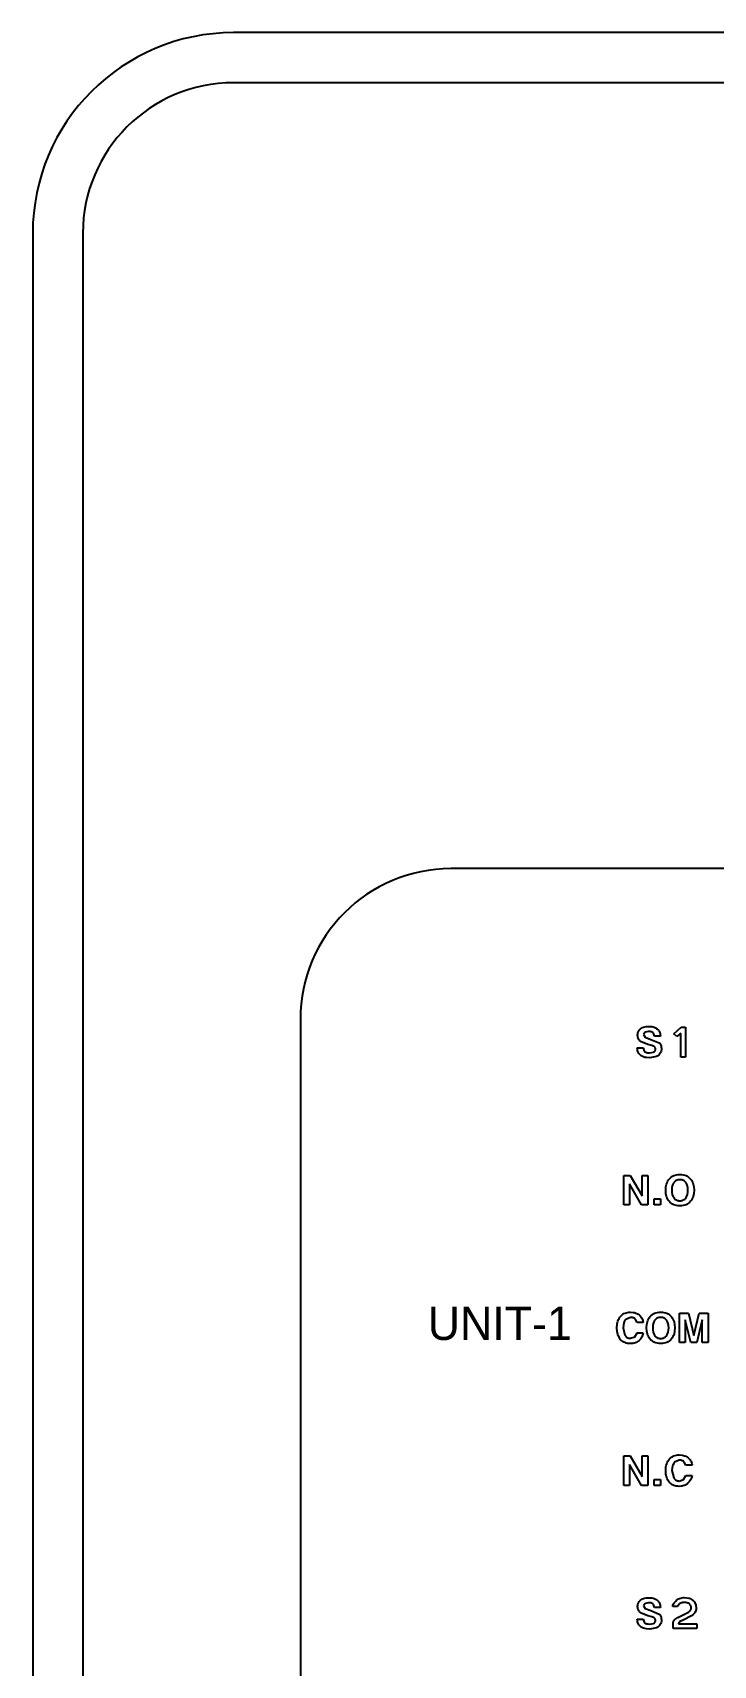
# Model space of a CAD drawing. Header units: millimetres. Extents: x 509 to 2635, y 363 to 1089.
# Drawn here: x 653.61 to 673.95, y 692.11 to 740.94 of the extents above; entities that cross this region are included whole.
import ezdxf

# ---------------------------------------------------------------- set-up
doc = ezdxf.new("R2010")
doc.units = ezdxf.units.MM

msp = doc.modelspace()

# ---------------------------------------------------------------- linework, layer by layer
at = {"ltscale": 10}
for p, q in [((703.605, 740.939), (659.606, 740.939)), ((703.605, 739.439), (659.606, 739.439)), ((697.105, 715.939), (666.106, 715.939))]:
    msp.add_line(p, q, dxfattribs=at)
for p, q in [((653.606, 734.939), (653.606, 636.939)), ((655.106, 734.939), (655.106, 636.939)), ((661.606, 711.439), (661.606, 650.439)), ((671.685, 710.954), (671.689, 711.005)), ((671.687, 710.927), (671.685, 710.954)), ((671.691, 710.901), (671.687, 710.927)), ((671.689, 711.005), (671.694, 711.028)), ((671.694, 711.028), (671.701, 711.05)), ((671.701, 711.05), (671.71, 711.071)), ((671.71, 711.071), (671.72, 711.091)), ((671.72, 711.091), (671.733, 711.109)), ((671.733, 711.109), (671.748, 711.127)), ((671.748, 711.127), (671.771, 711.148)), ((671.771, 711.148), (671.797, 711.167)), ((671.797, 711.167), (671.827, 711.184)), ((671.827, 711.184), (671.86, 711.197)), ((671.909, 711.048), (671.858, 710.976)), ((671.858, 710.976), (671.905, 710.896)), ((671.86, 711.197), (671.896, 711.207)), ((671.896, 711.207), (671.936, 711.214)), ((672.011, 711.069), (671.909, 711.048)), ((671.936, 711.214), (672.024, 711.22)), ((672.06, 711.066), (672.011, 711.069)), ((672.024, 711.22), (672.109, 711.214)), ((672.081, 711.062), (672.06, 711.066)), ((672.101, 711.056), (672.081, 711.062)), ((672.118, 711.049), (672.101, 711.056)), ((672.109, 711.214), (672.147, 711.206)), ((672.134, 711.04), (672.118, 711.049)), ((672.148, 711.03), (672.134, 711.04)), ((672.147, 711.206), (672.182, 711.195)), ((672.16, 711.018), (672.148, 711.03)), ((672.191, 710.928), (672.16, 711.018)), ((672.182, 711.195), (672.215, 711.18)), ((672.366, 710.928), (672.191, 710.928)), ((672.215, 711.18), (672.245, 711.163)), ((672.245, 711.163), (672.272, 711.142)), ((672.272, 711.142), (672.296, 711.118)), ((672.296, 711.118), (672.312, 711.098)), ((672.312, 711.098), (672.327, 711.077)), ((672.327, 711.077), (672.339, 711.054)), ((672.339, 711.054), (672.349, 711.031)), ((672.349, 711.031), (672.357, 711.007)), ((672.357, 711.007), (672.362, 710.982)), ((672.362, 710.982), (672.366, 710.928)), ((672.767, 711.003), (672.987, 711.202)), ((672.856, 710.916), (672.767, 711.003)), ((672.971, 711.017), (672.856, 710.916)), ((672.971, 710.296), (672.971, 711.017)), ((672.987, 711.202), (673.116, 711.202)), ((673.116, 711.202), (673.116, 710.296)), ((671.672, 710.581), (671.85, 710.581)), ((671.676, 710.524), (671.672, 710.581)), ((671.681, 710.498), (671.676, 710.524)), ((671.689, 710.473), (671.681, 710.498)), ((671.698, 710.449), (671.689, 710.473)), ((671.698, 710.876), (671.691, 710.901)), ((671.708, 710.852), (671.698, 710.876)), ((671.71, 710.427), (671.698, 710.449)), ((671.72, 710.83), (671.708, 710.852)), ((671.723, 710.406), (671.71, 710.427)), ((671.735, 710.81), (671.72, 710.83)), ((671.753, 710.79), (671.735, 710.81)), ((671.774, 710.772), (671.753, 710.79)), ((671.988, 710.679), (671.774, 710.772)), ((671.85, 710.581), (671.882, 710.484)), ((671.882, 710.484), (671.894, 710.471)), ((671.894, 710.471), (671.909, 710.461)), ((671.905, 710.896), (672.075, 710.833)), ((671.909, 710.461), (671.925, 710.452)), ((671.925, 710.452), (671.943, 710.444)), ((671.943, 710.444), (671.963, 710.438)), ((671.963, 710.438), (671.985, 710.434)), ((671.985, 710.434), (672.035, 710.431)), ((672.107, 710.645), (671.988, 710.679)), ((672.035, 710.431), (672.159, 710.453)), ((672.075, 710.833), (672.327, 710.73)), ((672.177, 710.618), (672.107, 710.645)), ((672.159, 710.453), (672.173, 710.46)), ((672.173, 710.46), (672.186, 710.469)), ((672.211, 710.587), (672.177, 710.618)), ((672.186, 710.469), (672.196, 710.479)), ((672.196, 710.479), (672.204, 710.489)), ((672.204, 710.489), (672.211, 710.501)), ((672.219, 710.542), (672.211, 710.587)), ((672.211, 710.501), (672.216, 710.514)), ((672.216, 710.514), (672.218, 710.528)), ((672.218, 710.528), (672.219, 710.542)), ((672.327, 710.73), (672.343, 710.715)), ((672.343, 710.715), (672.357, 710.698)), ((672.357, 710.698), (672.369, 710.679)), ((672.376, 710.448), (672.36, 710.417)), ((672.369, 710.679), (672.379, 710.658)), ((672.387, 710.482), (672.376, 710.448)), ((672.379, 710.658), (672.386, 710.636)), ((672.386, 710.636), (672.392, 710.611)), ((672.394, 710.518), (672.387, 710.482)), ((672.392, 710.611), (672.396, 710.558)), ((672.396, 710.558), (672.394, 710.518)), ((671.739, 710.387), (671.723, 710.406)), ((671.765, 710.361), (671.739, 710.387)), ((671.794, 710.339), (671.765, 710.361)), ((671.827, 710.321), (671.794, 710.339)), ((671.864, 710.306), (671.827, 710.321)), ((671.904, 710.294), (671.864, 710.306)), ((671.949, 710.286), (671.904, 710.294)), ((672.048, 710.279), (671.949, 710.286)), ((672.251, 710.323), (672.048, 710.279)), ((672.285, 710.342), (672.251, 710.323)), ((672.314, 710.364), (672.285, 710.342)), ((672.339, 710.389), (672.314, 710.364)), ((672.36, 710.417), (672.339, 710.389)), ((673.116, 710.296), (672.971, 710.296)), ((671.271, 705.88), (671.271, 706.762)), ((671.271, 706.762), (671.465, 706.762)), ((671.465, 706.762), (671.816, 706.149)), ((671.816, 706.149), (671.817, 706.762)), ((671.817, 706.762), (671.989, 706.762)), ((671.989, 706.762), (671.989, 705.88)), ((672.549, 706.505), (672.563, 706.545)), ((672.563, 706.545), (672.581, 706.582)), ((672.581, 706.582), (672.601, 706.618)), ((672.601, 706.618), (672.625, 706.651)), ((672.625, 706.651), (672.655, 706.684)), ((672.655, 706.684), (672.688, 706.712)), ((672.688, 706.712), (672.723, 706.737)), ((672.723, 706.737), (672.762, 706.757)), ((672.75, 706.522), (672.739, 706.499)), ((672.763, 706.544), (672.75, 706.522)), ((672.762, 706.757), (672.804, 706.772)), ((672.78, 706.566), (672.763, 706.544)), ((672.798, 706.584), (672.78, 706.566)), ((672.819, 706.6), (672.798, 706.584)), ((672.804, 706.772), (672.849, 706.783)), ((672.841, 706.613), (672.819, 706.6)), ((672.865, 706.623), (672.841, 706.613)), ((672.849, 706.783), (672.897, 706.79)), ((672.891, 706.63), (672.865, 706.623)), ((672.918, 706.635), (672.891, 706.63)), ((672.897, 706.79), (672.947, 706.792)), ((672.947, 706.636), (672.918, 706.635)), ((672.947, 706.792), (672.998, 706.79)), ((672.977, 706.635), (672.947, 706.636)), ((673.004, 706.63), (672.977, 706.635)), ((672.998, 706.79), (673.045, 706.783)), ((673.029, 706.623), (673.004, 706.63)), ((673.053, 706.613), (673.029, 706.623)), ((673.045, 706.783), (673.09, 706.772)), ((673.075, 706.6), (673.053, 706.613)), ((673.095, 706.584), (673.075, 706.6)), ((673.09, 706.772), (673.131, 706.757)), ((673.113, 706.566), (673.095, 706.584)), ((673.13, 706.544), (673.113, 706.566)), ((673.143, 706.522), (673.13, 706.544)), ((673.131, 706.757), (673.17, 706.737)), ((673.154, 706.499), (673.143, 706.522)), ((673.17, 706.737), (673.206, 706.712)), ((673.206, 706.712), (673.239, 706.684)), ((673.239, 706.684), (673.268, 706.651)), ((673.268, 706.651), (673.292, 706.618)), ((673.292, 706.618), (673.313, 706.582)), ((673.313, 706.582), (673.33, 706.545)), ((673.33, 706.545), (673.345, 706.505)), ((671.442, 706.508), (671.442, 705.88)), ((671.445, 706.508), (671.442, 706.508)), ((671.804, 705.88), (671.445, 706.508)), ((672.179, 705.88), (672.179, 706.059)), ((672.179, 706.059), (672.363, 706.059)), ((672.363, 706.059), (672.363, 705.88)), ((672.524, 706.321), (672.53, 706.418)), ((672.53, 706.225), (672.524, 706.321)), ((672.53, 706.418), (672.549, 706.505)), ((672.549, 706.138), (672.53, 706.225)), ((672.563, 706.098), (672.549, 706.138)), ((672.581, 706.06), (672.563, 706.098)), ((672.601, 706.025), (672.581, 706.06)), ((672.625, 705.992), (672.601, 706.025)), ((672.711, 706.388), (672.708, 706.321)), ((672.708, 706.321), (672.711, 706.255)), ((672.721, 706.447), (672.711, 706.388)), ((672.711, 706.255), (672.721, 706.196)), ((672.739, 706.499), (672.721, 706.447)), ((672.721, 706.196), (672.739, 706.144)), ((672.739, 706.144), (672.75, 706.12)), ((672.75, 706.12), (672.763, 706.099)), ((672.763, 706.099), (672.78, 706.077)), ((672.78, 706.077), (672.798, 706.058)), ((672.798, 706.058), (672.819, 706.042)), ((672.819, 706.042), (672.841, 706.029)), ((672.841, 706.029), (672.865, 706.018)), ((673.029, 706.018), (673.053, 706.029)), ((673.053, 706.029), (673.075, 706.042)), ((673.075, 706.042), (673.095, 706.058)), ((673.095, 706.058), (673.113, 706.077)), ((673.113, 706.077), (673.13, 706.099)), ((673.13, 706.099), (673.143, 706.12)), ((673.143, 706.12), (673.154, 706.144)), ((673.172, 706.447), (673.154, 706.499)), ((673.154, 706.144), (673.172, 706.196)), ((673.183, 706.388), (673.172, 706.447)), ((673.172, 706.196), (673.183, 706.255)), ((673.186, 706.321), (673.183, 706.388)), ((673.183, 706.255), (673.186, 706.321)), ((673.292, 706.025), (673.268, 705.992)), ((673.313, 706.06), (673.292, 706.025)), ((673.33, 706.098), (673.313, 706.06)), ((673.345, 706.138), (673.33, 706.098)), ((673.345, 706.505), (673.364, 706.418)), ((673.364, 706.225), (673.345, 706.138)), ((673.364, 706.418), (673.37, 706.321)), ((673.37, 706.321), (673.364, 706.225)), ((671.442, 705.88), (671.271, 705.88)), ((671.989, 705.88), (671.804, 705.88)), ((672.363, 705.88), (672.179, 705.88)), ((672.655, 705.959), (672.625, 705.992)), ((672.688, 705.93), (672.655, 705.959)), ((672.723, 705.906), (672.688, 705.93)), ((672.762, 705.886), (672.723, 705.906)), ((672.804, 705.871), (672.762, 705.886)), ((672.849, 705.86), (672.804, 705.871)), ((672.897, 705.853), (672.849, 705.86)), ((672.865, 706.018), (672.891, 706.011)), ((672.891, 706.011), (672.918, 706.007)), ((672.947, 705.851), (672.897, 705.853)), ((672.918, 706.007), (672.947, 706.005)), ((672.947, 706.005), (672.977, 706.007)), ((672.998, 705.853), (672.947, 705.851)), ((672.977, 706.007), (673.004, 706.011)), ((673.045, 705.86), (672.998, 705.853)), ((673.004, 706.011), (673.029, 706.018)), ((673.09, 705.871), (673.045, 705.86)), ((673.131, 705.886), (673.09, 705.871)), ((673.17, 705.906), (673.131, 705.886)), ((673.206, 705.93), (673.17, 705.906)), ((673.239, 705.959), (673.206, 705.93)), ((673.268, 705.992), (673.239, 705.959)), ((671.211, 702.586), (671.241, 702.61)), ((671.241, 702.61), (671.274, 702.63)), ((671.274, 702.63), (671.309, 702.646)), ((671.309, 702.646), (671.346, 702.659)), ((671.346, 702.659), (671.385, 702.668)), ((671.385, 702.668), (671.426, 702.673)), ((671.426, 702.673), (671.47, 702.675)), ((671.47, 702.675), (671.555, 702.668)), ((671.555, 702.668), (671.594, 702.66)), ((671.594, 702.66), (671.631, 702.648)), ((671.631, 702.648), (671.665, 702.633)), ((671.665, 702.633), (671.698, 702.615)), ((671.698, 702.615), (671.728, 702.593)), ((672.114, 702.596), (672.149, 702.62)), ((672.149, 702.62), (672.188, 702.64)), ((672.188, 702.64), (672.23, 702.655)), ((672.23, 702.655), (672.275, 702.666)), ((672.275, 702.666), (672.323, 702.673)), ((672.323, 702.673), (672.373, 702.675)), ((672.373, 702.675), (672.424, 702.673)), ((672.424, 702.673), (672.471, 702.666)), ((672.471, 702.666), (672.516, 702.655)), ((672.516, 702.655), (672.557, 702.64)), ((672.557, 702.64), (672.596, 702.62)), ((672.596, 702.62), (672.632, 702.596)), ((672.935, 701.763), (672.935, 702.646)), ((672.935, 702.646), (673.204, 702.646)), ((673.204, 702.646), (673.363, 701.979)), ((673.366, 701.979), (673.523, 702.646)), ((673.523, 702.646), (673.789, 702.646)), ((673.789, 702.646), (673.789, 701.763)), ((671.065, 702.207), (671.072, 702.314)), ((671.072, 702.099), (671.065, 702.207)), ((671.072, 702.314), (671.081, 702.362)), ((671.081, 702.362), (671.094, 702.408)), ((671.094, 702.408), (671.111, 702.451)), ((671.111, 702.451), (671.131, 702.49)), ((671.131, 702.49), (671.155, 702.526)), ((671.155, 702.526), (671.182, 702.559)), ((671.182, 702.559), (671.211, 702.586)), ((671.257, 702.283), (671.253, 702.203)), ((671.253, 702.203), (671.303, 701.986)), ((671.271, 702.352), (671.257, 702.283)), ((671.282, 702.382), (671.271, 702.352)), ((671.295, 702.409), (671.282, 702.382)), ((671.31, 702.434), (671.295, 702.409)), ((671.328, 702.456), (671.31, 702.434)), ((671.471, 702.516), (671.328, 702.456)), ((671.518, 702.512), (671.471, 702.516)), ((671.538, 702.508), (671.518, 702.512)), ((671.558, 702.502), (671.538, 702.508)), ((671.576, 702.494), (671.558, 702.502)), ((671.592, 702.485), (671.576, 702.494)), ((671.607, 702.473), (671.592, 702.485)), ((671.62, 702.46), (671.607, 702.473)), ((671.667, 702.365), (671.62, 702.46)), ((671.851, 702.365), (671.667, 702.365)), ((671.728, 702.593), (671.755, 702.568)), ((671.755, 702.568), (671.793, 702.523)), ((671.793, 702.523), (671.809, 702.499)), ((671.809, 702.499), (671.822, 702.474)), ((671.822, 702.474), (671.833, 702.448)), ((671.833, 702.448), (671.841, 702.421)), ((671.841, 702.421), (671.851, 702.365)), ((671.949, 702.204), (671.956, 702.301)), ((671.956, 702.108), (671.949, 702.204)), ((671.956, 702.301), (671.975, 702.388)), ((671.975, 702.388), (671.989, 702.428)), ((671.989, 702.428), (672.007, 702.466)), ((672.007, 702.466), (672.027, 702.501)), ((672.027, 702.501), (672.051, 702.534)), ((672.051, 702.534), (672.081, 702.567)), ((672.081, 702.567), (672.114, 702.596)), ((672.137, 702.271), (672.134, 702.204)), ((672.134, 702.204), (672.137, 702.139)), ((672.147, 702.33), (672.137, 702.271)), ((672.137, 702.139), (672.147, 702.079)), ((672.165, 702.382), (672.147, 702.33)), ((672.176, 702.406), (672.165, 702.382)), ((672.189, 702.427), (672.176, 702.406)), ((672.206, 702.449), (672.189, 702.427)), ((672.224, 702.467), (672.206, 702.449)), ((672.245, 702.483), (672.224, 702.467)), ((672.267, 702.496), (672.245, 702.483)), ((672.291, 702.506), (672.267, 702.496)), ((672.316, 702.513), (672.291, 702.506)), ((672.344, 702.518), (672.316, 702.513)), ((672.373, 702.519), (672.344, 702.518)), ((672.403, 702.518), (672.373, 702.519)), ((672.43, 702.513), (672.403, 702.518)), ((672.455, 702.506), (672.43, 702.513)), ((672.479, 702.496), (672.455, 702.506)), ((672.501, 702.483), (672.479, 702.496)), ((672.521, 702.467), (672.501, 702.483)), ((672.539, 702.449), (672.521, 702.467)), ((672.556, 702.427), (672.539, 702.449)), ((672.569, 702.406), (672.556, 702.427)), ((672.58, 702.382), (672.569, 702.406)), ((672.598, 702.33), (672.58, 702.382)), ((672.609, 702.271), (672.598, 702.33)), ((672.598, 702.079), (672.609, 702.139)), ((672.612, 702.204), (672.609, 702.271)), ((672.609, 702.139), (672.612, 702.204)), ((672.632, 702.596), (672.665, 702.567)), ((672.665, 702.567), (672.694, 702.534)), ((672.694, 702.534), (672.718, 702.501)), ((672.718, 702.501), (672.739, 702.466)), ((672.739, 702.466), (672.756, 702.428)), ((672.756, 702.428), (672.771, 702.388)), ((672.771, 702.388), (672.79, 702.301)), ((672.79, 702.301), (672.796, 702.204)), ((672.796, 702.204), (672.79, 702.108)), ((673.107, 702.448), (673.107, 701.763)), ((673.109, 702.448), (673.107, 702.448)), ((673.271, 701.763), (673.109, 702.448)), ((673.615, 702.448), (673.451, 701.763)), ((673.617, 702.448), (673.615, 702.448)), ((673.617, 701.763), (673.617, 702.448)), ((671.093, 702.004), (671.072, 702.099)), ((671.109, 701.961), (671.093, 702.004)), ((671.128, 701.922), (671.109, 701.961)), ((671.151, 701.885), (671.128, 701.922)), ((671.177, 701.852), (671.151, 701.885)), ((671.205, 701.825), (671.177, 701.852)), ((671.236, 701.801), (671.205, 701.825)), ((671.268, 701.78), (671.236, 701.801)), ((671.303, 701.764), (671.268, 701.78)), ((671.303, 701.986), (671.318, 701.964)), ((671.341, 701.751), (671.303, 701.764)), ((671.318, 701.964), (671.335, 701.945)), ((671.335, 701.945), (671.353, 701.929)), ((671.381, 701.741), (671.341, 701.751)), ((671.353, 701.929), (671.373, 701.916)), ((671.373, 701.916), (671.395, 701.906)), ((671.423, 701.736), (671.381, 701.741)), ((671.395, 701.906), (671.419, 701.899)), ((671.419, 701.899), (671.444, 701.895)), ((671.468, 701.734), (671.423, 701.736)), ((671.444, 701.895), (671.471, 701.893)), ((671.544, 701.74), (671.468, 701.734)), ((671.471, 701.893), (671.599, 701.937)), ((671.579, 701.747), (671.544, 701.74)), ((671.612, 701.757), (671.579, 701.747)), ((671.599, 701.937), (671.667, 702.059)), ((671.644, 701.77), (671.612, 701.757)), ((671.674, 701.785), (671.644, 701.77)), ((671.667, 702.059), (671.851, 702.059)), ((671.702, 701.804), (671.674, 701.785)), ((671.728, 701.825), (671.702, 701.804)), ((671.75, 701.847), (671.728, 701.825)), ((671.771, 701.871), (671.75, 701.847)), ((671.805, 701.925), (671.771, 701.871)), ((671.832, 701.988), (671.805, 701.925)), ((671.851, 702.059), (671.832, 701.988)), ((671.975, 702.021), (671.956, 702.108)), ((671.989, 701.981), (671.975, 702.021)), ((672.007, 701.943), (671.989, 701.981)), ((672.027, 701.908), (672.007, 701.943)), ((672.051, 701.875), (672.027, 701.908)), ((672.081, 701.842), (672.051, 701.875)), ((672.114, 701.813), (672.081, 701.842)), ((672.149, 701.789), (672.114, 701.813)), ((672.147, 702.079), (672.165, 702.027)), ((672.188, 701.769), (672.149, 701.789)), ((672.165, 702.027), (672.176, 702.004)), ((672.176, 702.004), (672.189, 701.982)), ((672.23, 701.754), (672.188, 701.769)), ((672.189, 701.982), (672.206, 701.96)), ((672.206, 701.96), (672.224, 701.941)), ((672.224, 701.941), (672.245, 701.925)), ((672.275, 701.743), (672.23, 701.754)), ((672.245, 701.925), (672.267, 701.912)), ((672.267, 701.912), (672.291, 701.902)), ((672.323, 701.736), (672.275, 701.743)), ((672.291, 701.902), (672.316, 701.894)), ((672.316, 701.894), (672.344, 701.89)), ((672.373, 701.734), (672.323, 701.736)), ((672.344, 701.89), (672.373, 701.889)), ((672.373, 701.889), (672.403, 701.89)), ((672.424, 701.736), (672.373, 701.734)), ((672.403, 701.89), (672.43, 701.894)), ((672.471, 701.743), (672.424, 701.736)), ((672.43, 701.894), (672.455, 701.902)), ((672.455, 701.902), (672.479, 701.912)), ((672.516, 701.754), (672.471, 701.743)), ((672.479, 701.912), (672.501, 701.925)), ((672.501, 701.925), (672.521, 701.941)), ((672.557, 701.769), (672.516, 701.754)), ((672.521, 701.941), (672.539, 701.96)), ((672.539, 701.96), (672.556, 701.982)), ((672.556, 701.982), (672.569, 702.004)), ((672.596, 701.789), (672.557, 701.769)), ((672.569, 702.004), (672.58, 702.027)), ((672.58, 702.027), (672.598, 702.079)), ((672.632, 701.813), (672.596, 701.789)), ((672.665, 701.842), (672.632, 701.813)), ((672.694, 701.875), (672.665, 701.842)), ((672.718, 701.908), (672.694, 701.875)), ((672.739, 701.943), (672.718, 701.908)), ((672.756, 701.981), (672.739, 701.943)), ((672.771, 702.021), (672.756, 701.981)), ((672.79, 702.108), (672.771, 702.021)), ((673.107, 701.763), (672.935, 701.763)), ((673.451, 701.763), (673.271, 701.763)), ((673.363, 701.979), (673.366, 701.979)), ((673.789, 701.763), (673.617, 701.763)), ((671.271, 697.495), (671.271, 698.377)), ((671.271, 698.377), (671.465, 698.377)), ((671.465, 698.377), (671.816, 697.764)), ((671.816, 697.764), (671.817, 698.377)), ((671.817, 698.377), (671.989, 698.377)), ((671.989, 698.377), (671.989, 697.495)), ((672.569, 698.182), (672.59, 698.221)), ((672.59, 698.221), (672.614, 698.258)), ((672.614, 698.258), (672.641, 698.291)), ((672.641, 698.291), (672.669, 698.318)), ((672.669, 698.318), (672.7, 698.341)), ((672.7, 698.341), (672.733, 698.361)), ((672.733, 698.361), (672.768, 698.378)), ((672.768, 698.378), (672.805, 698.39)), ((672.93, 698.247), (672.787, 698.187)), ((672.805, 698.39), (672.844, 698.399)), ((672.844, 698.399), (672.885, 698.405)), ((672.885, 698.405), (672.929, 698.407)), ((672.929, 698.407), (673.014, 698.4)), ((672.976, 698.244), (672.93, 698.247)), ((672.997, 698.239), (672.976, 698.244)), ((673.017, 698.233), (672.997, 698.239)), ((673.014, 698.4), (673.053, 698.392)), ((673.035, 698.226), (673.017, 698.233)), ((673.051, 698.216), (673.035, 698.226)), ((673.066, 698.205), (673.051, 698.216)), ((673.053, 698.392), (673.089, 698.38)), ((673.089, 698.38), (673.124, 698.365)), ((673.124, 698.365), (673.156, 698.347)), ((673.156, 698.347), (673.186, 698.325)), ((673.186, 698.325), (673.214, 698.3)), ((673.214, 698.3), (673.252, 698.255)), ((673.252, 698.255), (673.268, 698.231)), ((673.268, 698.231), (673.281, 698.206)), ((671.442, 698.123), (671.442, 697.495)), ((671.445, 698.123), (671.442, 698.123)), ((671.804, 697.495), (671.445, 698.123)), ((672.524, 697.938), (672.531, 698.045)), ((672.531, 697.831), (672.524, 697.938)), ((672.531, 698.045), (672.54, 698.094)), ((672.552, 697.735), (672.531, 697.831)), ((672.54, 698.094), (672.553, 698.14)), ((672.568, 697.693), (672.552, 697.735)), ((672.553, 698.14), (672.569, 698.182)), ((672.716, 698.015), (672.711, 697.935)), ((672.711, 697.935), (672.762, 697.717)), ((672.73, 698.084), (672.716, 698.015)), ((672.741, 698.114), (672.73, 698.084)), ((672.754, 698.141), (672.741, 698.114)), ((672.769, 698.166), (672.754, 698.141)), ((672.787, 698.187), (672.769, 698.166)), ((673.058, 697.668), (673.126, 697.79)), ((673.079, 698.192), (673.066, 698.205)), ((673.126, 698.096), (673.079, 698.192)), ((673.31, 698.096), (673.126, 698.096)), ((673.126, 697.79), (673.31, 697.79)), ((673.281, 698.206), (673.292, 698.18)), ((673.31, 697.79), (673.291, 697.72)), ((673.292, 698.18), (673.3, 698.153)), ((673.3, 698.153), (673.31, 698.096)), ((671.442, 697.495), (671.271, 697.495)), ((671.989, 697.495), (671.804, 697.495)), ((672.179, 697.495), (672.179, 697.674)), ((672.179, 697.674), (672.363, 697.674)), ((672.363, 697.495), (672.179, 697.495)), ((672.363, 697.674), (672.363, 697.495)), ((672.587, 697.653), (672.568, 697.693)), ((672.61, 697.617), (672.587, 697.653)), ((672.636, 697.584), (672.61, 697.617)), ((672.664, 697.556), (672.636, 697.584)), ((672.694, 697.532), (672.664, 697.556)), ((672.727, 697.512), (672.694, 697.532)), ((672.762, 697.495), (672.727, 697.512)), ((672.762, 697.717), (672.777, 697.696)), ((672.8, 697.482), (672.762, 697.495)), ((672.777, 697.696), (672.793, 697.677)), ((672.793, 697.677), (672.812, 697.661)), ((672.839, 697.473), (672.8, 697.482)), ((672.812, 697.661), (672.832, 697.648)), ((672.832, 697.648), (672.854, 697.638)), ((672.882, 697.467), (672.839, 697.473)), ((672.854, 697.638), (672.878, 697.631)), ((672.878, 697.631), (672.903, 697.626)), ((672.926, 697.465), (672.882, 697.467)), ((672.903, 697.626), (672.93, 697.625)), ((673.002, 697.471), (672.926, 697.465)), ((672.93, 697.625), (673.058, 697.668)), ((673.038, 697.478), (673.002, 697.471)), ((673.071, 697.488), (673.038, 697.478)), ((673.103, 697.501), (673.071, 697.488)), ((673.133, 697.517), (673.103, 697.501)), ((673.161, 697.535), (673.133, 697.517)), ((673.187, 697.557), (673.161, 697.535)), ((673.209, 697.579), (673.187, 697.557)), ((673.229, 697.603), (673.209, 697.579)), ((673.264, 697.657), (673.229, 697.603)), ((673.291, 697.72), (673.264, 697.657)), ((671.685, 693.87), (671.689, 693.921)), ((671.687, 693.843), (671.685, 693.87)), ((671.691, 693.817), (671.687, 693.843)), ((671.689, 693.921), (671.694, 693.944)), ((671.698, 693.792), (671.691, 693.817)), ((671.694, 693.944), (671.701, 693.966)), ((671.701, 693.966), (671.71, 693.987)), ((671.71, 693.987), (671.72, 694.007)), ((671.72, 694.007), (671.733, 694.025)), ((671.733, 694.025), (671.748, 694.043)), ((671.748, 694.043), (671.771, 694.065)), ((671.771, 694.065), (671.797, 694.084)), ((671.797, 694.084), (671.827, 694.1)), ((671.827, 694.1), (671.86, 694.113)), ((671.909, 693.964), (671.858, 693.892)), ((671.858, 693.892), (671.905, 693.812)), ((671.86, 694.113), (671.896, 694.123)), ((671.896, 694.123), (671.936, 694.13)), ((672.011, 693.985), (671.909, 693.964)), ((671.936, 694.13), (672.024, 694.136)), ((672.06, 693.982), (672.011, 693.985)), ((672.024, 694.136), (672.109, 694.13)), ((672.081, 693.978), (672.06, 693.982)), ((672.101, 693.972), (672.081, 693.978)), ((672.118, 693.965), (672.101, 693.972)), ((672.109, 694.13), (672.147, 694.122)), ((672.134, 693.956), (672.118, 693.965)), ((672.148, 693.946), (672.134, 693.956)), ((672.147, 694.122), (672.182, 694.111)), ((672.16, 693.934), (672.148, 693.946)), ((672.191, 693.844), (672.16, 693.934)), ((672.182, 694.111), (672.215, 694.096)), ((672.366, 693.844), (672.191, 693.844)), ((672.215, 694.096), (672.245, 694.079)), ((672.245, 694.079), (672.272, 694.058)), ((672.272, 694.058), (672.296, 694.034)), ((672.296, 694.034), (672.312, 694.014)), ((672.312, 694.014), (672.327, 693.993)), ((672.327, 693.993), (672.339, 693.971)), ((672.339, 693.971), (672.349, 693.947)), ((672.349, 693.947), (672.357, 693.923)), ((672.357, 693.923), (672.362, 693.898)), ((672.362, 693.898), (672.366, 693.844)), ((672.732, 693.874), (672.733, 693.893)), ((672.879, 693.874), (672.732, 693.874)), ((672.733, 693.893), (672.737, 693.912)), ((672.737, 693.912), (672.744, 693.931)), ((672.744, 693.931), (672.754, 693.951)), ((672.754, 693.951), (672.782, 693.992)), ((672.782, 693.992), (672.822, 694.035)), ((672.822, 694.035), (672.85, 694.06)), ((672.85, 694.06), (672.879, 694.081)), ((672.879, 694.081), (672.909, 694.099)), ((672.923, 693.938), (672.879, 693.874)), ((672.909, 694.099), (672.94, 694.114)), ((672.939, 693.951), (672.923, 693.938)), ((672.956, 693.963), (672.939, 693.951)), ((672.94, 694.114), (672.972, 694.126)), ((672.974, 693.972), (672.956, 693.963)), ((672.972, 694.126), (673.006, 694.134)), ((672.992, 693.98), (672.974, 693.972)), ((673.012, 693.986), (672.992, 693.98)), ((673.006, 694.134), (673.041, 694.139)), ((673.033, 693.99), (673.012, 693.986)), ((673.077, 693.994), (673.033, 693.99)), ((673.041, 694.139), (673.077, 694.141)), ((673.077, 694.141), (673.155, 694.135)), ((673.126, 693.991), (673.077, 693.994)), ((673.169, 693.983), (673.126, 693.991)), ((673.155, 694.135), (673.225, 694.12)), ((673.188, 693.976), (673.169, 693.983)), ((673.205, 693.969), (673.188, 693.976)), ((673.221, 693.96), (673.205, 693.969)), ((673.235, 693.95), (673.221, 693.96)), ((673.225, 694.12), (673.256, 694.108)), ((673.247, 693.938), (673.235, 693.95)), ((673.258, 693.925), (673.247, 693.938)), ((673.256, 694.108), (673.286, 694.093)), ((673.267, 693.911), (673.258, 693.925)), ((673.274, 693.895), (673.267, 693.911)), ((673.28, 693.878), (673.274, 693.895)), ((673.284, 693.86), (673.28, 693.878)), ((673.287, 693.819), (673.284, 693.86)), ((673.286, 694.093), (673.313, 694.076)), ((673.287, 693.809), (673.287, 693.819)), ((673.313, 694.076), (673.338, 694.057)), ((673.338, 694.057), (673.361, 694.034)), ((673.361, 694.034), (673.38, 694.01)), ((673.38, 694.01), (673.397, 693.984)), ((673.397, 693.984), (673.41, 693.955)), ((673.41, 693.955), (673.421, 693.924)), ((673.421, 693.924), (673.428, 693.891)), ((673.428, 693.891), (673.433, 693.856)), ((673.434, 693.819), (673.432, 693.787)), ((673.433, 693.856), (673.434, 693.819)), ((671.672, 693.497), (671.85, 693.497)), ((671.676, 693.44), (671.672, 693.497)), ((671.681, 693.414), (671.676, 693.44)), ((671.689, 693.389), (671.681, 693.414)), ((671.698, 693.365), (671.689, 693.389)), ((671.708, 693.769), (671.698, 693.792)), ((671.71, 693.343), (671.698, 693.365)), ((671.72, 693.747), (671.708, 693.769)), ((671.723, 693.322), (671.71, 693.343)), ((671.735, 693.726), (671.72, 693.747)), ((671.753, 693.706), (671.735, 693.726)), ((671.774, 693.688), (671.753, 693.706)), ((671.988, 693.595), (671.774, 693.688)), ((671.85, 693.497), (671.882, 693.4)), ((671.882, 693.4), (671.894, 693.387)), ((671.894, 693.387), (671.909, 693.377)), ((671.905, 693.812), (672.075, 693.75)), ((671.909, 693.377), (671.925, 693.368)), ((671.925, 693.368), (671.943, 693.36)), ((671.943, 693.36), (671.963, 693.355)), ((671.963, 693.355), (671.985, 693.35)), ((671.985, 693.35), (672.035, 693.347)), ((672.107, 693.561), (671.988, 693.595)), ((672.035, 693.347), (672.159, 693.369)), ((672.075, 693.75), (672.327, 693.647)), ((672.177, 693.534), (672.107, 693.561)), ((672.159, 693.369), (672.173, 693.376)), ((672.173, 693.376), (672.186, 693.385)), ((672.211, 693.503), (672.177, 693.534)), ((672.186, 693.385), (672.196, 693.395)), ((672.196, 693.395), (672.204, 693.405)), ((672.204, 693.405), (672.211, 693.417)), ((672.219, 693.458), (672.211, 693.503)), ((672.211, 693.417), (672.216, 693.43)), ((672.216, 693.43), (672.218, 693.444)), ((672.218, 693.444), (672.219, 693.458)), ((672.327, 693.647), (672.343, 693.631)), ((672.36, 693.333), (672.339, 693.305)), ((672.343, 693.631), (672.357, 693.614)), ((672.357, 693.614), (672.369, 693.595)), ((672.376, 693.364), (672.36, 693.333)), ((672.369, 693.595), (672.379, 693.574)), ((672.387, 693.398), (672.376, 693.364)), ((672.379, 693.574), (672.386, 693.552)), ((672.386, 693.552), (672.392, 693.528)), ((672.394, 693.435), (672.387, 693.398)), ((672.392, 693.528), (672.396, 693.474)), ((672.396, 693.474), (672.394, 693.435)), ((672.741, 693.359), (672.743, 693.385)), ((672.741, 693.212), (672.741, 693.359)), ((672.743, 693.385), (672.75, 693.411)), ((672.75, 693.411), (672.761, 693.435)), ((672.761, 693.435), (672.776, 693.459)), ((672.776, 693.459), (672.796, 693.483)), ((672.796, 693.483), (672.821, 693.505)), ((672.821, 693.505), (672.883, 693.547)), ((672.883, 693.547), (673.146, 693.671)), ((672.904, 693.371), (672.902, 693.362)), ((672.902, 693.362), (672.902, 693.359)), ((672.902, 693.359), (673.455, 693.359)), ((672.907, 693.377), (672.904, 693.371)), ((672.911, 693.383), (672.907, 693.377)), ((672.915, 693.39), (672.911, 693.383)), ((672.921, 693.396), (672.915, 693.39)), ((672.936, 693.41), (672.921, 693.396)), ((672.98, 693.438), (672.936, 693.41)), ((673.04, 693.467), (672.98, 693.438)), ((673.296, 693.595), (673.04, 693.467)), ((673.146, 693.671), (673.208, 693.706)), ((673.208, 693.706), (673.232, 693.724)), ((673.232, 693.724), (673.252, 693.743)), ((673.252, 693.743), (673.267, 693.761)), ((673.267, 693.761), (673.273, 693.771)), ((673.273, 693.771), (673.278, 693.78)), ((673.278, 693.78), (673.282, 693.79)), ((673.282, 693.79), (673.285, 693.799)), ((673.285, 693.799), (673.287, 693.809)), ((673.329, 693.62), (673.296, 693.595)), ((673.357, 693.645), (673.329, 693.62)), ((673.381, 693.671), (673.357, 693.645)), ((673.4, 693.699), (673.381, 693.671)), ((673.415, 693.727), (673.4, 693.699)), ((673.426, 693.757), (673.415, 693.727)), ((673.432, 693.787), (673.426, 693.757)), ((673.455, 693.359), (673.455, 693.212)), ((671.739, 693.303), (671.723, 693.322)), ((671.765, 693.277), (671.739, 693.303)), ((671.794, 693.256), (671.765, 693.277)), ((671.827, 693.237), (671.794, 693.256)), ((671.864, 693.222), (671.827, 693.237)), ((671.904, 693.21), (671.864, 693.222)), ((671.949, 693.202), (671.904, 693.21)), ((672.048, 693.195), (671.949, 693.202)), ((672.251, 693.239), (672.048, 693.195)), ((672.285, 693.258), (672.251, 693.239)), ((672.314, 693.28), (672.285, 693.258)), ((672.339, 693.305), (672.314, 693.28)), ((673.455, 693.212), (672.741, 693.212))]:
    msp.add_line(p, q)
for centre, radius in [((659.606, 734.939), 6), ((659.606, 734.939), 4.5), ((666.106, 711.439), 4.5)]:
    msp.add_arc(centre, radius, 90, 180)

# ---------------------------------------------------------------- texts
at = {"insert": (665.411, 702.842), "char_height": 1, "width": 4.5179, "attachment_point": 1}
msp.add_mtext('{\\f@\uffc8\uffdeﾸￕￅￂﾰﾡﾶ\ufff7ￃﾼ|b0|i0|c129|p18;UNIT-1}', dxfattribs=at)

doc.saveas('drawing.dxf')
